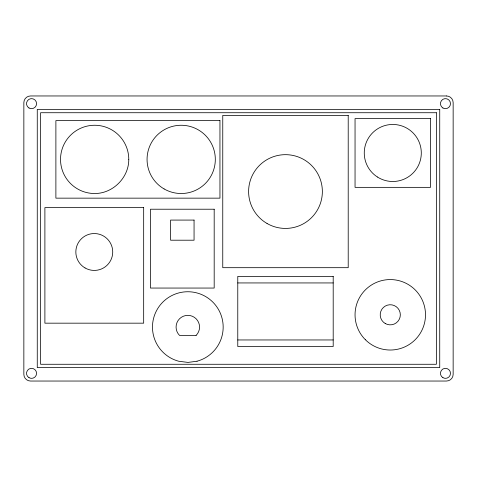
<?xml version="1.0" encoding="UTF-8"?>
<svg xmlns="http://www.w3.org/2000/svg" width="477" height="477" viewBox="0 0 477 477"><rect width="100%" height="100%" fill="white"/><g stroke="black" fill="none" stroke-linecap="round" stroke-linejoin="round"><path stroke-width="0.72" d="M237.773 282.939L333.196 282.939M237.773 339.958L333.196 339.958M128.778 159.39C128.909 177.611 112.876 193.644 94.649 193.519A34.129 34.129 0 0 1 60.525 159.39A34.129 34.129 0 0 1 94.649 125.26A34.129 34.129 0 0 1 128.778 159.39M197.037 361.214L187.998 362.419L178.738 361.244A35.346 35.346 0 0 1 158.829 306.872A35.346 35.346 0 0 1 216.737 306.759A35.346 35.346 0 0 1 197.037 361.214M446.442 95.96L30.558 95.96A6.708 6.708 0 0 0 23.85 102.668L23.85 374.332A6.708 6.708 0 0 0 30.558 381.04L446.442 381.04A6.708 6.708 0 0 0 453.15 374.332L453.15 102.668A6.708 6.708 0 0 0 446.442 95.96M439.734 109.376L37.266 109.376L37.266 367.624L439.734 367.624L439.734 109.376M436.377 112.727L40.617 112.727L40.617 364.273L436.377 364.273L436.377 112.727M348.21 115.404L222.759 115.404L222.759 267.686L348.21 267.686L348.21 115.404M430.51 118.6L355.049 118.6L355.049 187.354L430.51 187.354L430.51 118.6M219.951 120.627L55.887 120.627L55.887 198.152L219.951 198.152L219.951 120.627M143.672 207.62L44.892 207.62L44.892 323.173L143.672 323.173L143.672 207.62M214.185 209.218L150.458 209.218L150.458 288.054L214.185 288.054L214.185 209.218M194.061 220.082L170.581 220.082L170.581 240.205L194.061 240.205L194.061 220.082M333.196 276.392L237.773 276.392L237.773 346.505L333.196 346.505L333.196 276.392M196.119 335.391L179.537 335.403A11.74 11.74 0 0 1 179.507 318.797A11.74 11.74 0 0 1 196.119 318.785A11.74 11.74 0 0 1 196.119 335.391M85.061 267.955A18.448 18.448 0 0 0 112.727 251.981A18.448 18.448 0 0 0 85.061 236.008A18.448 18.448 0 0 0 85.061 267.955M267.042 223.48A36.878 36.878 0 0 0 322.363 191.545A36.878 36.878 0 0 0 267.042 159.61A36.878 36.878 0 0 0 267.042 223.48M385.243 323.513A10.065 10.065 0 0 0 400.334 314.802A10.065 10.065 0 0 0 385.243 306.085A10.065 10.065 0 0 0 385.243 323.513M442.942 108.005A5.032 5.032 0 0 0 450.491 103.652A5.032 5.032 0 0 0 442.942 99.294A5.032 5.032 0 0 0 442.942 108.005M29.025 108.005A5.032 5.032 0 0 0 36.574 103.652A5.032 5.032 0 0 0 29.025 99.294A5.032 5.032 0 0 0 29.025 108.005M442.942 377.706A5.032 5.032 0 0 0 450.491 373.348A5.032 5.032 0 0 0 442.942 368.995A5.032 5.032 0 0 0 442.942 377.706M29.025 377.706A5.032 5.032 0 0 0 36.574 373.348A5.032 5.032 0 0 0 29.025 368.995A5.032 5.032 0 0 0 29.025 377.706M377.408 177.003A28.525 28.525 0 0 0 421.274 154.274A28.525 28.525 0 0 0 379.662 127.651A28.525 28.525 0 0 0 377.408 177.003M164.124 188.946A34.129 34.129 0 0 0 215.318 159.39A34.129 34.129 0 0 0 164.124 129.833A34.129 34.129 0 0 0 164.124 188.946M365.364 339.713A35.232 35.232 0 0 0 424.303 323.919A35.232 35.232 0 0 0 381.159 280.768A35.232 35.232 0 0 0 365.364 339.713"/></g></svg>
